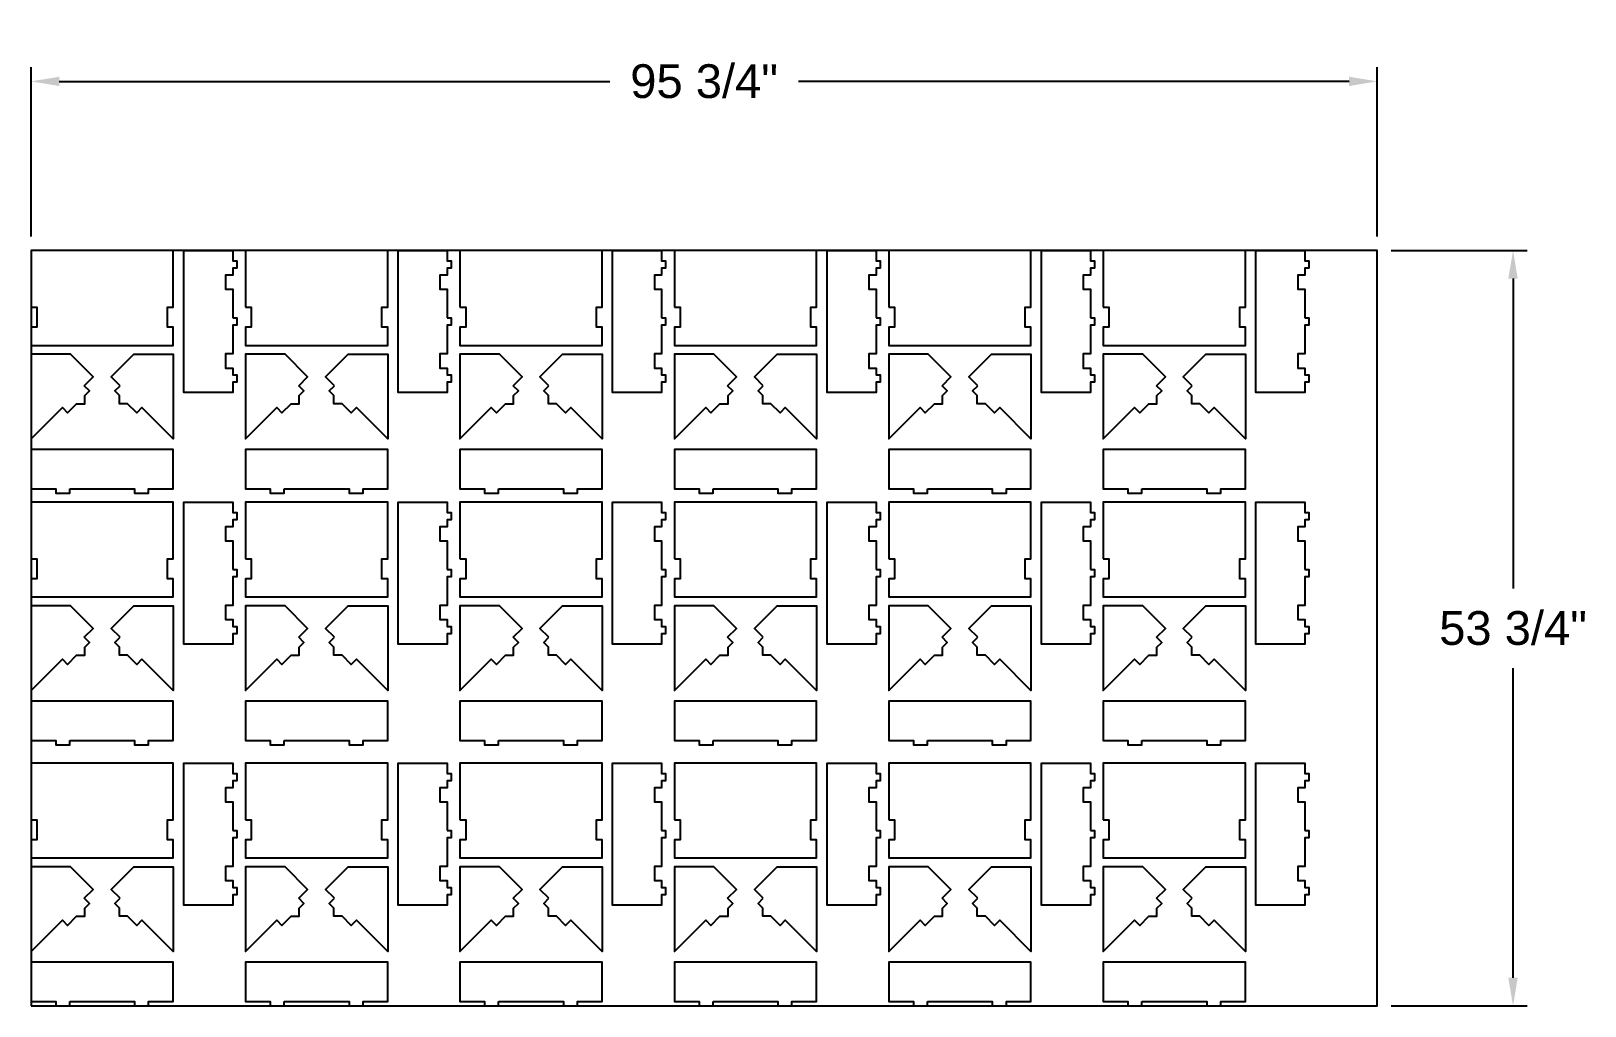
# Model space of a CAD drawing. Header units: inches. Extents: x 3 to 113, y 2 to 72.
import ezdxf

# ---------------------------------------------------------------- set-up
doc = ezdxf.new("R2010")
doc.units = ezdxf.units.IN
doc.header["$MEASUREMENT"] = 0
for name, color, linetype in [('063BIT_I_4820_PLEX(1008)', 81, 'Continuous'), ('BALLNOSE_50DIA_CL_8860(1053)', 20, 'Continuous'), ('DIMENSIONS-STANDARDS', 150, 'Continuous')]:
    doc.layers.add(name, color=color, linetype=linetype)
doc.styles.add('ARIAL', font='arial.ttf')
doc.dimstyles.new('TI Large Full', dxfattribs={"dimscale": 2, "dimtxt": 1.2, "dimasz": 1, "dimexe": 0.5, "dimexo": 0.5, "dimgap": 0.8, "dimtad": 0, "dimtih": 1, "dimtoh": 1, "dimdec": 5, "dimzin": 12, "dimdsep": 46, "dimlunit": 5, "dimtxsty": 'ARIAL', "dimcen": 0, "dimclrd": 7, "dimclre": 7, "dimclrt": 256, "dimadec": 0, "dimazin": 1, "dimtm": 1e-09, "dimtfac": 0.5, "dimtdec": 5, "dimtofl": 0, "dimtmove": 0, "dimatfit": 3, "dimfxl": 1, "dimfrac": 2, "dimtolj": 1, "dimtzin": 12, "dimlwd": -1, "dimarcsym": 0})

# ---------------------------------------------------------------- blocks, each defined once
blk = doc.blocks.new('*D7')
at = {"layer": 'Defpoints', "color": 0, "transparency": 16777216}
for p in [(2.57, 68), (2.57, 55.97), (98.32, 55.97)]:
    blk.add_point(p, dxfattribs=at)
at = {"layer": 'DIMENSIONS-STANDARDS', "color": 7, "lineweight": -2, "transparency": 16777216}
for p, q in [((2.57, 56.97), (2.57, 69)), ((98.32, 56.97), (98.32, 69))]:
    blk.add_line(p, q, dxfattribs=at)
at = {"layer": 'DIMENSIONS-STANDARDS', "color": 7, "transparency": 16777216}
for p, q in [((4.57, 68), (43.73, 68)), ((96.32, 68), (57.15, 68))]:
    blk.add_line(p, q, dxfattribs=at)
for points in [[(4.57, 68.33), (4.57, 67.67), (2.57, 68)], [(96.32, 68.33), (96.32, 67.67), (98.32, 68)]]:
    blk.add_solid(points, dxfattribs=at)
at = {"layer": 'DIMENSIONS-STANDARDS', "transparency": 16777216, "insert": (50.44, 68), "char_height": 2.4, "attachment_point": 5, "style": 'ARIAL'}
blk.add_mtext('\\A1;95 3/4"', dxfattribs=at)
blk = doc.blocks.new('*D8')
at = {"layer": 'Defpoints', "color": 0, "transparency": 16777216}
for p in [(98.32, 55.97), (98.32, 2.22), (107.98, 2.22)]:
    blk.add_point(p, dxfattribs=at)
at = {"layer": 'DIMENSIONS-STANDARDS', "color": 7, "lineweight": -2, "transparency": 16777216}
for p, q in [((99.32, 55.97), (108.98, 55.97)), ((99.32, 2.22), (108.98, 2.22))]:
    blk.add_line(p, q, dxfattribs=at)
at = {"layer": 'DIMENSIONS-STANDARDS', "color": 7, "transparency": 16777216}
for p, q in [((107.98, 53.97), (107.98, 31.93)), ((107.98, 4.22), (107.98, 26.25))]:
    blk.add_line(p, q, dxfattribs=at)
for points in [[(107.64, 53.97), (108.31, 53.97), (107.98, 55.97)], [(107.64, 4.22), (108.31, 4.22), (107.98, 2.22)]]:
    blk.add_solid(points, dxfattribs=at)
at = {"layer": 'DIMENSIONS-STANDARDS', "transparency": 16777216, "insert": (107.98, 29.09), "char_height": 2.4, "attachment_point": 5, "style": 'ARIAL'}
blk.add_mtext('\\A1;53 3/4"', dxfattribs=at)

msp = doc.modelspace()

# ---------------------------------------------------------------- linework, layer by layer
msp.add_lwpolyline([(2.56632, 2.218057), (98.31632, 2.218057), (98.31632, 55.968057), (2.56632, 55.968057)], close=True)
at = {"layer": '063BIT_I_4820_PLEX(1008)'}
for points in [[(17.819356, 51.923596), (18.225606, 51.923596), (18.225606, 50.509383), (17.819356, 50.509383), (17.819356, 49.218057), (27.930716, 49.218057), (27.930716, 50.509383), (27.524466, 50.509383), (27.524466, 51.923596), (27.930716, 51.923596), (27.930716, 55.968057), (17.819356, 55.968057)], [(32.166142, 51.170177), (32.447392, 51.170177), (32.447392, 50.654577), (32.166142, 50.654577), (32.166142, 48.606697), (31.646542, 48.606697), (31.646542, 47.606697), (32.166142, 47.606697), (32.166142, 47.114497), (32.447392, 47.114497), (32.447392, 46.598897), (32.166142, 46.598897), (32.166142, 45.856697), (28.680716, 45.856697), (28.680716, 55.968057), (32.166142, 55.968057), (32.166142, 55.225857), (32.447392, 55.225857), (32.447392, 54.710257), (32.166142, 54.710257), (32.166142, 54.218057), (31.646542, 54.218057), (31.646542, 53.218057), (32.166142, 53.218057)], [(33.072392, 51.923596), (33.478642, 51.923596), (33.478642, 50.509383), (33.072392, 50.509383), (33.072392, 49.218057), (43.183752, 49.218057), (43.183752, 50.509383), (42.777502, 50.509383), (42.777502, 51.923596), (43.183752, 51.923596), (43.183752, 55.968057), (33.072392, 55.968057)], [(47.419178, 51.170177), (47.700428, 51.170177), (47.700428, 50.654577), (47.419178, 50.654577), (47.419178, 48.606697), (46.899578, 48.606697), (46.899578, 47.606697), (47.419178, 47.606697), (47.419178, 47.114497), (47.700428, 47.114497), (47.700428, 46.598897), (47.419178, 46.598897), (47.419178, 45.856697), (43.933752, 45.856697), (43.933752, 55.968057), (47.419178, 55.968057), (47.419178, 55.225857), (47.700428, 55.225857), (47.700428, 54.710257), (47.419178, 54.710257), (47.419178, 54.218057), (46.899578, 54.218057), (46.899578, 53.218057), (47.419178, 53.218057)], [(48.325428, 51.923596), (48.731678, 51.923596), (48.731678, 50.509383), (48.325428, 50.509383), (48.325428, 49.218057), (58.436788, 49.218057), (58.436788, 50.509383), (58.030538, 50.509383), (58.030538, 51.923596), (58.436788, 51.923596), (58.436788, 55.968057), (48.325428, 55.968057)], [(62.672214, 51.170177), (62.953464, 51.170177), (62.953464, 50.654577), (62.672214, 50.654577), (62.672214, 48.606697), (62.152614, 48.606697), (62.152614, 47.606697), (62.672214, 47.606697), (62.672214, 47.114497), (62.953464, 47.114497), (62.953464, 46.598897), (62.672214, 46.598897), (62.672214, 45.856697), (59.186788, 45.856697), (59.186788, 55.968057), (62.672214, 55.968057), (62.672214, 55.225857), (62.953464, 55.225857), (62.953464, 54.710257), (62.672214, 54.710257), (62.672214, 54.218057), (62.152614, 54.218057), (62.152614, 53.218057), (62.672214, 53.218057)], [(63.578464, 51.923596), (63.984714, 51.923596), (63.984714, 50.509383), (63.578464, 50.509383), (63.578464, 49.218057), (73.689824, 49.218057), (73.689824, 50.509383), (73.283574, 50.509383), (73.283574, 51.923596), (73.689824, 51.923596), (73.689824, 55.968057), (63.578464, 55.968057)], [(77.925251, 51.170177), (78.206501, 51.170177), (78.206501, 50.654577), (77.925251, 50.654577), (77.925251, 48.606697), (77.405651, 48.606697), (77.405651, 47.606697), (77.925251, 47.606697), (77.925251, 47.114497), (78.206501, 47.114497), (78.206501, 46.598897), (77.925251, 46.598897), (77.925251, 45.856697), (74.439824, 45.856697), (74.439824, 55.968057), (77.925251, 55.968057), (77.925251, 55.225857), (78.206501, 55.225857), (78.206501, 54.710257), (77.925251, 54.710257), (77.925251, 54.218057), (77.405651, 54.218057), (77.405651, 53.218057), (77.925251, 53.218057)], [(78.831501, 51.923596), (79.237751, 51.923596), (79.237751, 50.509383), (78.831501, 50.509383), (78.831501, 49.218057), (88.942861, 49.218057), (88.942861, 50.509383), (88.536611, 50.509383), (88.536611, 51.923596), (88.942861, 51.923596), (88.942861, 55.968057), (78.831501, 55.968057)], [(93.178287, 51.170177), (93.459537, 51.170177), (93.459537, 50.654577), (93.178287, 50.654577), (93.178287, 48.606697), (92.658687, 48.606697), (92.658687, 47.606697), (93.178287, 47.606697), (93.178287, 47.114497), (93.459537, 47.114497), (93.459537, 46.598897), (93.178287, 46.598897), (93.178287, 45.856697), (89.692861, 45.856697), (89.692861, 55.968057), (93.178287, 55.968057), (93.178287, 55.225857), (93.459537, 55.225857), (93.459537, 54.710257), (93.178287, 54.710257), (93.178287, 54.218057), (92.658687, 54.218057), (92.658687, 53.218057), (93.178287, 53.218057)], [(21.604976, 46.348244), (22.238773, 46.982042), (20.627758, 48.593057), (17.819356, 48.593057), (17.819356, 42.562625), (20.046361, 44.78963), (20.414057, 44.421935), (21.061059, 45.068937), (21.638168, 45.068937), (21.638168, 45.646046), (21.972671, 45.980549)], [(24.145096, 46.348244), (23.511299, 46.982042), (25.122314, 48.593057), (27.930716, 48.593057), (27.930716, 42.562625), (25.703711, 44.78963), (25.336015, 44.421935), (24.689012, 45.068937), (24.111903, 45.068937), (24.111903, 45.646046), (23.777401, 45.980549)], [(36.858012, 46.348244), (37.491809, 46.982042), (35.880794, 48.593057), (33.072392, 48.593057), (33.072392, 42.562625), (35.299397, 44.78963), (35.667093, 44.421935), (36.314096, 45.068937), (36.891205, 45.068937), (36.891205, 45.646046), (37.225707, 45.980549)], [(39.398132, 46.348244), (38.764335, 46.982042), (40.37535, 48.593057), (43.183752, 48.593057), (43.183752, 42.562625), (40.956747, 44.78963), (40.589051, 44.421935), (39.942049, 45.068937), (39.36494, 45.068937), (39.36494, 45.646046), (39.030437, 45.980549)], [(52.111048, 46.348244), (52.744846, 46.982042), (51.133831, 48.593057), (48.325428, 48.593057), (48.325428, 42.562625), (50.552434, 44.78963), (50.920129, 44.421935), (51.567132, 45.068937), (52.144241, 45.068937), (52.144241, 45.646046), (52.478743, 45.980549)], [(54.651169, 46.348244), (54.017371, 46.982042), (55.628386, 48.593057), (58.436788, 48.593057), (58.436788, 42.562625), (56.209783, 44.78963), (55.842087, 44.421935), (55.195085, 45.068937), (54.617976, 45.068937), (54.617976, 45.646046), (54.283473, 45.980549)], [(67.364084, 46.348244), (67.997882, 46.982042), (66.386867, 48.593057), (63.578464, 48.593057), (63.578464, 42.562625), (65.80547, 44.78963), (66.173165, 44.421935), (66.820168, 45.068937), (67.397277, 45.068937), (67.397277, 45.646046), (67.73178, 45.980549)], [(69.904205, 46.348244), (69.270407, 46.982042), (70.881422, 48.593057), (73.689824, 48.593057), (73.689824, 42.562625), (71.462819, 44.78963), (71.095124, 44.421935), (70.448121, 45.068937), (69.871012, 45.068937), (69.871012, 45.646046), (69.536509, 45.980549)], [(82.61712, 46.348244), (83.250918, 46.982042), (81.639903, 48.593057), (78.831501, 48.593057), (78.831501, 42.562625), (81.058506, 44.78963), (81.426201, 44.421935), (82.073204, 45.068937), (82.650313, 45.068937), (82.650313, 45.646046), (82.984816, 45.980549)], [(85.157241, 46.348244), (84.523443, 46.982042), (86.134458, 48.593057), (88.942861, 48.593057), (88.942861, 42.562625), (86.715855, 44.78963), (86.34816, 44.421935), (85.701157, 45.068937), (85.124048, 45.068937), (85.124048, 45.646046), (84.789545, 45.980549)], [(20.569356, 39.004222), (25.180716, 39.004222), (25.180716, 38.691722), (26.180716, 38.691722), (26.180716, 39.004222), (27.930716, 39.004222), (27.930716, 41.812625), (17.819356, 41.812625), (17.819356, 39.004222), (19.569356, 39.004222), (19.569356, 38.691722), (20.569356, 38.691722)], [(35.822392, 39.004222), (40.433752, 39.004222), (40.433752, 38.691722), (41.433752, 38.691722), (41.433752, 39.004222), (43.183752, 39.004222), (43.183752, 41.812625), (33.072392, 41.812625), (33.072392, 39.004222), (34.822392, 39.004222), (34.822392, 38.691722), (35.822392, 38.691722)], [(51.075428, 39.004222), (55.686788, 39.004222), (55.686788, 38.691722), (56.686788, 38.691722), (56.686788, 39.004222), (58.436788, 39.004222), (58.436788, 41.812625), (48.325428, 41.812625), (48.325428, 39.004222), (50.075428, 39.004222), (50.075428, 38.691722), (51.075428, 38.691722)], [(66.328464, 39.004222), (70.939824, 39.004222), (70.939824, 38.691722), (71.939824, 38.691722), (71.939824, 39.004222), (73.689824, 39.004222), (73.689824, 41.812625), (63.578464, 41.812625), (63.578464, 39.004222), (65.328464, 39.004222), (65.328464, 38.691722), (66.328464, 38.691722)], [(81.581501, 39.004222), (86.192861, 39.004222), (86.192861, 38.691722), (87.192861, 38.691722), (87.192861, 39.004222), (88.942861, 39.004222), (88.942861, 41.812625), (78.831501, 41.812625), (78.831501, 39.004222), (80.581501, 39.004222), (80.581501, 38.691722), (81.581501, 38.691722)], [(2.56632, 34.022261), (2.97257, 34.022261), (2.97257, 32.608048), (2.56632, 32.608048), (2.56632, 31.316722), (12.67768, 31.316722), (12.67768, 32.608048), (12.27143, 32.608048), (12.27143, 34.022261), (12.67768, 34.022261), (12.67768, 38.066722), (2.56632, 38.066722)], [(16.913106, 33.268842), (17.194356, 33.268842), (17.194356, 32.753242), (16.913106, 32.753242), (16.913106, 30.705362), (16.393506, 30.705362), (16.393506, 29.705362), (16.913106, 29.705362), (16.913106, 29.213162), (17.194356, 29.213162), (17.194356, 28.697562), (16.913106, 28.697562), (16.913106, 27.955362), (13.42768, 27.955362), (13.42768, 38.066722), (16.913106, 38.066722), (16.913106, 37.324522), (17.194356, 37.324522), (17.194356, 36.808922), (16.913106, 36.808922), (16.913106, 36.316722), (16.393506, 36.316722), (16.393506, 35.316722), (16.913106, 35.316722)], [(17.819356, 34.022261), (18.225606, 34.022261), (18.225606, 32.608048), (17.819356, 32.608048), (17.819356, 31.316722), (27.930716, 31.316722), (27.930716, 32.608048), (27.524466, 32.608048), (27.524466, 34.022261), (27.930716, 34.022261), (27.930716, 38.066722), (17.819356, 38.066722)], [(32.166142, 33.268842), (32.447392, 33.268842), (32.447392, 32.753242), (32.166142, 32.753242), (32.166142, 30.705362), (31.646542, 30.705362), (31.646542, 29.705362), (32.166142, 29.705362), (32.166142, 29.213162), (32.447392, 29.213162), (32.447392, 28.697562), (32.166142, 28.697562), (32.166142, 27.955362), (28.680716, 27.955362), (28.680716, 38.066722), (32.166142, 38.066722), (32.166142, 37.324522), (32.447392, 37.324522), (32.447392, 36.808922), (32.166142, 36.808922), (32.166142, 36.316722), (31.646542, 36.316722), (31.646542, 35.316722), (32.166142, 35.316722)], [(33.072392, 34.022261), (33.478642, 34.022261), (33.478642, 32.608048), (33.072392, 32.608048), (33.072392, 31.316722), (43.183752, 31.316722), (43.183752, 32.608048), (42.777502, 32.608048), (42.777502, 34.022261), (43.183752, 34.022261), (43.183752, 38.066722), (33.072392, 38.066722)], [(47.419178, 33.268842), (47.700428, 33.268842), (47.700428, 32.753242), (47.419178, 32.753242), (47.419178, 30.705362), (46.899578, 30.705362), (46.899578, 29.705362), (47.419178, 29.705362), (47.419178, 29.213162), (47.700428, 29.213162), (47.700428, 28.697562), (47.419178, 28.697562), (47.419178, 27.955362), (43.933752, 27.955362), (43.933752, 38.066722), (47.419178, 38.066722), (47.419178, 37.324522), (47.700428, 37.324522), (47.700428, 36.808922), (47.419178, 36.808922), (47.419178, 36.316722), (46.899578, 36.316722), (46.899578, 35.316722), (47.419178, 35.316722)], [(48.325428, 34.022261), (48.731678, 34.022261), (48.731678, 32.608048), (48.325428, 32.608048), (48.325428, 31.316722), (58.436788, 31.316722), (58.436788, 32.608048), (58.030538, 32.608048), (58.030538, 34.022261), (58.436788, 34.022261), (58.436788, 38.066722), (48.325428, 38.066722)], [(62.672214, 33.268842), (62.953464, 33.268842), (62.953464, 32.753242), (62.672214, 32.753242), (62.672214, 30.705362), (62.152614, 30.705362), (62.152614, 29.705362), (62.672214, 29.705362), (62.672214, 29.213162), (62.953464, 29.213162), (62.953464, 28.697562), (62.672214, 28.697562), (62.672214, 27.955362), (59.186788, 27.955362), (59.186788, 38.066722), (62.672214, 38.066722), (62.672214, 37.324522), (62.953464, 37.324522), (62.953464, 36.808922), (62.672214, 36.808922), (62.672214, 36.316722), (62.152614, 36.316722), (62.152614, 35.316722), (62.672214, 35.316722)], [(63.578464, 34.022261), (63.984714, 34.022261), (63.984714, 32.608048), (63.578464, 32.608048), (63.578464, 31.316722), (73.689824, 31.316722), (73.689824, 32.608048), (73.283574, 32.608048), (73.283574, 34.022261), (73.689824, 34.022261), (73.689824, 38.066722), (63.578464, 38.066722)], [(77.925251, 33.268842), (78.206501, 33.268842), (78.206501, 32.753242), (77.925251, 32.753242), (77.925251, 30.705362), (77.405651, 30.705362), (77.405651, 29.705362), (77.925251, 29.705362), (77.925251, 29.213162), (78.206501, 29.213162), (78.206501, 28.697562), (77.925251, 28.697562), (77.925251, 27.955362), (74.439824, 27.955362), (74.439824, 38.066722), (77.925251, 38.066722), (77.925251, 37.324522), (78.206501, 37.324522), (78.206501, 36.808922), (77.925251, 36.808922), (77.925251, 36.316722), (77.405651, 36.316722), (77.405651, 35.316722), (77.925251, 35.316722)], [(78.831501, 34.022261), (79.237751, 34.022261), (79.237751, 32.608048), (78.831501, 32.608048), (78.831501, 31.316722), (88.942861, 31.316722), (88.942861, 32.608048), (88.536611, 32.608048), (88.536611, 34.022261), (88.942861, 34.022261), (88.942861, 38.066722), (78.831501, 38.066722)], [(93.178287, 33.268842), (93.459537, 33.268842), (93.459537, 32.753242), (93.178287, 32.753242), (93.178287, 30.705362), (92.658687, 30.705362), (92.658687, 29.705362), (93.178287, 29.705362), (93.178287, 29.213162), (93.459537, 29.213162), (93.459537, 28.697562), (93.178287, 28.697562), (93.178287, 27.955362), (89.692861, 27.955362), (89.692861, 38.066722), (93.178287, 38.066722), (93.178287, 37.324522), (93.459537, 37.324522), (93.459537, 36.808922), (93.178287, 36.808922), (93.178287, 36.316722), (92.658687, 36.316722), (92.658687, 35.316722), (93.178287, 35.316722)], [(6.351939, 28.44691), (6.985737, 29.080707), (5.374722, 30.691722), (2.56632, 30.691722), (2.56632, 24.66129), (4.793325, 26.888295), (5.161021, 26.5206), (5.808023, 27.167602), (6.385132, 27.167602), (6.385132, 27.744711), (6.719635, 28.079214)], [(8.89206, 28.44691), (8.258262, 29.080707), (9.869277, 30.691722), (12.67768, 30.691722), (12.67768, 24.66129), (10.450675, 26.888295), (10.082979, 26.5206), (9.435976, 27.167602), (8.858867, 27.167602), (8.858867, 27.744711), (8.524365, 28.079214)], [(21.604976, 28.44691), (22.238773, 29.080707), (20.627758, 30.691722), (17.819356, 30.691722), (17.819356, 24.66129), (20.046361, 26.888295), (20.414057, 26.5206), (21.061059, 27.167602), (21.638168, 27.167602), (21.638168, 27.744711), (21.972671, 28.079214)], [(24.145096, 28.44691), (23.511299, 29.080707), (25.122314, 30.691722), (27.930716, 30.691722), (27.930716, 24.66129), (25.703711, 26.888295), (25.336015, 26.5206), (24.689012, 27.167602), (24.111903, 27.167602), (24.111903, 27.744711), (23.777401, 28.079214)], [(36.858012, 28.44691), (37.491809, 29.080707), (35.880794, 30.691722), (33.072392, 30.691722), (33.072392, 24.66129), (35.299397, 26.888295), (35.667093, 26.5206), (36.314096, 27.167602), (36.891205, 27.167602), (36.891205, 27.744711), (37.225707, 28.079214)], [(39.398132, 28.44691), (38.764335, 29.080707), (40.37535, 30.691722), (43.183752, 30.691722), (43.183752, 24.66129), (40.956747, 26.888295), (40.589051, 26.5206), (39.942049, 27.167602), (39.36494, 27.167602), (39.36494, 27.744711), (39.030437, 28.079214)], [(52.111048, 28.44691), (52.744846, 29.080707), (51.133831, 30.691722), (48.325428, 30.691722), (48.325428, 24.66129), (50.552434, 26.888295), (50.920129, 26.5206), (51.567132, 27.167602), (52.144241, 27.167602), (52.144241, 27.744711), (52.478743, 28.079214)], [(54.651169, 28.44691), (54.017371, 29.080707), (55.628386, 30.691722), (58.436788, 30.691722), (58.436788, 24.66129), (56.209783, 26.888295), (55.842087, 26.5206), (55.195085, 27.167602), (54.617976, 27.167602), (54.617976, 27.744711), (54.283473, 28.079214)], [(67.364084, 28.44691), (67.997882, 29.080707), (66.386867, 30.691722), (63.578464, 30.691722), (63.578464, 24.66129), (65.80547, 26.888295), (66.173165, 26.5206), (66.820168, 27.167602), (67.397277, 27.167602), (67.397277, 27.744711), (67.73178, 28.079214)], [(69.904205, 28.44691), (69.270407, 29.080707), (70.881422, 30.691722), (73.689824, 30.691722), (73.689824, 24.66129), (71.462819, 26.888295), (71.095124, 26.5206), (70.448121, 27.167602), (69.871012, 27.167602), (69.871012, 27.744711), (69.536509, 28.079214)], [(82.61712, 28.44691), (83.250918, 29.080707), (81.639903, 30.691722), (78.831501, 30.691722), (78.831501, 24.66129), (81.058506, 26.888295), (81.426201, 26.5206), (82.073204, 27.167602), (82.650313, 27.167602), (82.650313, 27.744711), (82.984816, 28.079214)], [(85.157241, 28.44691), (84.523443, 29.080707), (86.134458, 30.691722), (88.942861, 30.691722), (88.942861, 24.66129), (86.715855, 26.888295), (86.34816, 26.5206), (85.701157, 27.167602), (85.124048, 27.167602), (85.124048, 27.744711), (84.789545, 28.079214)], [(5.31632, 21.102888), (9.92768, 21.102888), (9.92768, 20.790388), (10.92768, 20.790388), (10.92768, 21.102888), (12.67768, 21.102888), (12.67768, 23.91129), (2.56632, 23.91129), (2.56632, 21.102888), (4.31632, 21.102888), (4.31632, 20.790388), (5.31632, 20.790388)], [(20.569356, 21.102888), (25.180716, 21.102888), (25.180716, 20.790388), (26.180716, 20.790388), (26.180716, 21.102888), (27.930716, 21.102888), (27.930716, 23.91129), (17.819356, 23.91129), (17.819356, 21.102888), (19.569356, 21.102888), (19.569356, 20.790388), (20.569356, 20.790388)], [(35.822392, 21.102888), (40.433752, 21.102888), (40.433752, 20.790388), (41.433752, 20.790388), (41.433752, 21.102888), (43.183752, 21.102888), (43.183752, 23.91129), (33.072392, 23.91129), (33.072392, 21.102888), (34.822392, 21.102888), (34.822392, 20.790388), (35.822392, 20.790388)], [(51.075428, 21.102888), (55.686788, 21.102888), (55.686788, 20.790388), (56.686788, 20.790388), (56.686788, 21.102888), (58.436788, 21.102888), (58.436788, 23.91129), (48.325428, 23.91129), (48.325428, 21.102888), (50.075428, 21.102888), (50.075428, 20.790388), (51.075428, 20.790388)], [(66.328464, 21.102888), (70.939824, 21.102888), (70.939824, 20.790388), (71.939824, 20.790388), (71.939824, 21.102888), (73.689824, 21.102888), (73.689824, 23.91129), (63.578464, 23.91129), (63.578464, 21.102888), (65.328464, 21.102888), (65.328464, 20.790388), (66.328464, 20.790388)], [(81.581501, 21.102888), (86.192861, 21.102888), (86.192861, 20.790388), (87.192861, 20.790388), (87.192861, 21.102888), (88.942861, 21.102888), (88.942861, 23.91129), (78.831501, 23.91129), (78.831501, 21.102888), (80.581501, 21.102888), (80.581501, 20.790388), (81.581501, 20.790388)], [(2.566319, 15.449931), (2.972569, 15.449931), (2.972569, 14.035718), (2.566319, 14.035718), (2.566319, 12.744392), (12.677679, 12.744392), (12.677679, 14.035718), (12.271429, 14.035718), (12.271429, 15.449931), (12.677679, 15.449931), (12.677679, 19.494392), (2.566319, 19.494392)], [(16.913105, 14.696512), (17.194355, 14.696512), (17.194355, 14.180912), (16.913105, 14.180912), (16.913105, 12.133032), (16.393505, 12.133032), (16.393505, 11.133032), (16.913105, 11.133032), (16.913105, 10.640832), (17.194355, 10.640832), (17.194355, 10.125232), (16.913105, 10.125232), (16.913105, 9.383032), (13.427679, 9.383032), (13.427679, 19.494392), (16.913105, 19.494392), (16.913105, 18.752192), (17.194355, 18.752192), (17.194355, 18.236592), (16.913105, 18.236592), (16.913105, 17.744392), (16.393505, 17.744392), (16.393505, 16.744392), (16.913105, 16.744392)], [(17.819355, 15.449931), (18.225605, 15.449931), (18.225605, 14.035718), (17.819355, 14.035718), (17.819355, 12.744392), (27.930715, 12.744392), (27.930715, 14.035718), (27.524465, 14.035718), (27.524465, 15.449931), (27.930715, 15.449931), (27.930715, 19.494392), (17.819355, 19.494392)], [(32.166142, 14.696512), (32.447392, 14.696512), (32.447392, 14.180912), (32.166142, 14.180912), (32.166142, 12.133032), (31.646542, 12.133032), (31.646542, 11.133032), (32.166142, 11.133032), (32.166142, 10.640832), (32.447392, 10.640832), (32.447392, 10.125232), (32.166142, 10.125232), (32.166142, 9.383032), (28.680715, 9.383032), (28.680715, 19.494392), (32.166142, 19.494392), (32.166142, 18.752192), (32.447392, 18.752192), (32.447392, 18.236592), (32.166142, 18.236592), (32.166142, 17.744392), (31.646542, 17.744392), (31.646542, 16.744392), (32.166142, 16.744392)], [(33.072392, 15.449931), (33.478642, 15.449931), (33.478642, 14.035718), (33.072392, 14.035718), (33.072392, 12.744392), (43.183752, 12.744392), (43.183752, 14.035718), (42.777502, 14.035718), (42.777502, 15.449931), (43.183752, 15.449931), (43.183752, 19.494392), (33.072392, 19.494392)], [(47.419178, 14.696512), (47.700428, 14.696512), (47.700428, 14.180912), (47.419178, 14.180912), (47.419178, 12.133032), (46.899578, 12.133032), (46.899578, 11.133032), (47.419178, 11.133032), (47.419178, 10.640832), (47.700428, 10.640832), (47.700428, 10.125232), (47.419178, 10.125232), (47.419178, 9.383032), (43.933752, 9.383032), (43.933752, 19.494392), (47.419178, 19.494392), (47.419178, 18.752192), (47.700428, 18.752192), (47.700428, 18.236592), (47.419178, 18.236592), (47.419178, 17.744392), (46.899578, 17.744392), (46.899578, 16.744392), (47.419178, 16.744392)], [(48.325428, 15.449931), (48.731678, 15.449931), (48.731678, 14.035718), (48.325428, 14.035718), (48.325428, 12.744392), (58.436788, 12.744392), (58.436788, 14.035718), (58.030538, 14.035718), (58.030538, 15.449931), (58.436788, 15.449931), (58.436788, 19.494392), (48.325428, 19.494392)], [(62.672214, 14.696512), (62.953464, 14.696512), (62.953464, 14.180912), (62.672214, 14.180912), (62.672214, 12.133032), (62.152614, 12.133032), (62.152614, 11.133032), (62.672214, 11.133032), (62.672214, 10.640832), (62.953464, 10.640832), (62.953464, 10.125232), (62.672214, 10.125232), (62.672214, 9.383032), (59.186788, 9.383032), (59.186788, 19.494392), (62.672214, 19.494392), (62.672214, 18.752192), (62.953464, 18.752192), (62.953464, 18.236592), (62.672214, 18.236592), (62.672214, 17.744392), (62.152614, 17.744392), (62.152614, 16.744392), (62.672214, 16.744392)], [(63.578464, 15.449931), (63.984714, 15.449931), (63.984714, 14.035718), (63.578464, 14.035718), (63.578464, 12.744392), (73.689824, 12.744392), (73.689824, 14.035718), (73.283574, 14.035718), (73.283574, 15.449931), (73.689824, 15.449931), (73.689824, 19.494392), (63.578464, 19.494392)], [(77.92525, 14.696512), (78.2065, 14.696512), (78.2065, 14.180912), (77.92525, 14.180912), (77.92525, 12.133032), (77.40565, 12.133032), (77.40565, 11.133032), (77.92525, 11.133032), (77.92525, 10.640832), (78.2065, 10.640832), (78.2065, 10.125232), (77.92525, 10.125232), (77.92525, 9.383032), (74.439824, 9.383032), (74.439824, 19.494392), (77.92525, 19.494392), (77.92525, 18.752192), (78.2065, 18.752192), (78.2065, 18.236592), (77.92525, 18.236592), (77.92525, 17.744392), (77.40565, 17.744392), (77.40565, 16.744392), (77.92525, 16.744392)], [(78.8315, 15.449931), (79.23775, 15.449931), (79.23775, 14.035718), (78.8315, 14.035718), (78.8315, 12.744392), (88.94286, 12.744392), (88.94286, 14.035718), (88.53661, 14.035718), (88.53661, 15.449931), (88.94286, 15.449931), (88.94286, 19.494392), (78.8315, 19.494392)], [(93.178286, 14.696512), (93.459536, 14.696512), (93.459536, 14.180912), (93.178286, 14.180912), (93.178286, 12.133032), (92.658686, 12.133032), (92.658686, 11.133032), (93.178286, 11.133032), (93.178286, 10.640832), (93.459536, 10.640832), (93.459536, 10.125232), (93.178286, 10.125232), (93.178286, 9.383032), (89.69286, 9.383032), (89.69286, 19.494392), (93.178286, 19.494392), (93.178286, 18.752192), (93.459536, 18.752192), (93.459536, 18.236592), (93.178286, 18.236592), (93.178286, 17.744392), (92.658686, 17.744392), (92.658686, 16.744392), (93.178286, 16.744392)], [(6.351939, 9.87458), (6.985737, 10.508377), (5.374722, 12.119392), (2.566319, 12.119392), (2.566319, 6.08896), (4.793325, 8.315965), (5.16102, 7.94827), (5.808023, 8.595272), (6.385132, 8.595272), (6.385132, 9.172381), (6.719634, 9.506884)], [(8.89206, 9.87458), (8.258262, 10.508377), (9.869277, 12.119392), (12.677679, 12.119392), (12.677679, 6.08896), (10.450674, 8.315965), (10.082978, 7.94827), (9.435976, 8.595272), (8.858867, 8.595272), (8.858867, 9.172381), (8.524364, 9.506884)], [(21.604975, 9.87458), (22.238773, 10.508377), (20.627758, 12.119392), (17.819355, 12.119392), (17.819355, 6.08896), (20.046361, 8.315965), (20.414056, 7.94827), (21.061059, 8.595272), (21.638168, 8.595272), (21.638168, 9.172381), (21.972671, 9.506884)], [(24.145096, 9.87458), (23.511298, 10.508377), (25.122313, 12.119392), (27.930715, 12.119392), (27.930715, 6.08896), (25.70371, 8.315965), (25.336015, 7.94827), (24.689012, 8.595272), (24.111903, 8.595272), (24.111903, 9.172381), (23.7774, 9.506884)], [(36.858011, 9.87458), (37.491809, 10.508377), (35.880794, 12.119392), (33.072392, 12.119392), (33.072392, 6.08896), (35.299397, 8.315965), (35.667092, 7.94827), (36.314095, 8.595272), (36.891204, 8.595272), (36.891204, 9.172381), (37.225707, 9.506884)], [(39.398132, 9.87458), (38.764334, 10.508377), (40.375349, 12.119392), (43.183752, 12.119392), (43.183752, 6.08896), (40.956746, 8.315965), (40.589051, 7.94827), (39.942048, 8.595272), (39.364939, 8.595272), (39.364939, 9.172381), (39.030436, 9.506884)], [(52.111047, 9.87458), (52.744845, 10.508377), (51.13383, 12.119392), (48.325428, 12.119392), (48.325428, 6.08896), (50.552433, 8.315965), (50.920129, 7.94827), (51.567131, 8.595272), (52.14424, 8.595272), (52.14424, 9.172381), (52.478743, 9.506884)], [(54.651168, 9.87458), (54.01737, 10.508377), (55.628385, 12.119392), (58.436788, 12.119392), (58.436788, 6.08896), (56.209782, 8.315965), (55.842087, 7.94827), (55.195084, 8.595272), (54.617975, 8.595272), (54.617975, 9.172381), (54.283473, 9.506884)], [(67.364084, 9.87458), (67.997881, 10.508377), (66.386866, 12.119392), (63.578464, 12.119392), (63.578464, 6.08896), (65.805469, 8.315965), (66.173165, 7.94827), (66.820167, 8.595272), (67.397276, 8.595272), (67.397276, 9.172381), (67.731779, 9.506884)], [(69.904204, 9.87458), (69.270406, 10.508377), (70.881422, 12.119392), (73.689824, 12.119392), (73.689824, 6.08896), (71.462819, 8.315965), (71.095123, 7.94827), (70.44812, 8.595272), (69.871011, 8.595272), (69.871011, 9.172381), (69.536509, 9.506884)], [(82.61712, 9.87458), (83.250917, 10.508377), (81.639902, 12.119392), (78.8315, 12.119392), (78.8315, 6.08896), (81.058505, 8.315965), (81.426201, 7.94827), (82.073204, 8.595272), (82.650312, 8.595272), (82.650312, 9.172381), (82.984815, 9.506884)], [(85.15724, 9.87458), (84.523443, 10.508377), (86.134458, 12.119392), (88.94286, 12.119392), (88.94286, 6.08896), (86.715855, 8.315965), (86.348159, 7.94827), (85.701157, 8.595272), (85.124048, 8.595272), (85.124048, 9.172381), (84.789545, 9.506884)], [(5.316319, 2.530558), (9.927679, 2.530558), (9.927679, 2.218058), (10.927679, 2.218058), (10.927679, 2.530558), (12.677679, 2.530558), (12.677679, 5.33896), (2.566319, 5.33896), (2.566319, 2.530558), (4.316319, 2.530558), (4.316319, 2.218058), (5.316319, 2.218058)], [(20.569355, 2.530558), (25.180715, 2.530558), (25.180715, 2.218058), (26.180715, 2.218058), (26.180715, 2.530558), (27.930715, 2.530558), (27.930715, 5.33896), (17.819355, 5.33896), (17.819355, 2.530558), (19.569355, 2.530558), (19.569355, 2.218058), (20.569355, 2.218058)], [(35.822392, 2.530558), (40.433752, 2.530558), (40.433752, 2.218058), (41.433752, 2.218058), (41.433752, 2.530558), (43.183752, 2.530558), (43.183752, 5.33896), (33.072392, 5.33896), (33.072392, 2.530558), (34.822392, 2.530558), (34.822392, 2.218058), (35.822392, 2.218058)], [(51.075428, 2.530558), (55.686788, 2.530558), (55.686788, 2.218058), (56.686788, 2.218058), (56.686788, 2.530558), (58.436788, 2.530558), (58.436788, 5.33896), (48.325428, 5.33896), (48.325428, 2.530558), (50.075428, 2.530558), (50.075428, 2.218058), (51.075428, 2.218058)], [(66.328464, 2.530558), (70.939824, 2.530558), (70.939824, 2.218058), (71.939824, 2.218058), (71.939824, 2.530558), (73.689824, 2.530558), (73.689824, 5.33896), (63.578464, 5.33896), (63.578464, 2.530558), (65.328464, 2.530558), (65.328464, 2.218058), (66.328464, 2.218058)], [(81.5815, 2.530558), (86.19286, 2.530558), (86.19286, 2.218058), (87.19286, 2.218058), (87.19286, 2.530558), (88.94286, 2.530558), (88.94286, 5.33896), (78.8315, 5.33896), (78.8315, 2.530558), (80.5815, 2.530558), (80.5815, 2.218058), (81.5815, 2.218058)]]:
    msp.add_lwpolyline(points, close=True, dxfattribs=at)
at = {"layer": 'BALLNOSE_50DIA_CL_8860(1053)'}
for points in [[(2.56632, 51.923596), (2.97257, 51.923596), (2.97257, 50.509383), (2.56632, 50.509383), (2.56632, 49.218057), (12.67768, 49.218057), (12.67768, 50.509383), (12.27143, 50.509383), (12.27143, 51.923596), (12.67768, 51.923596), (12.67768, 55.968057), (2.56632, 55.968057)], [(16.913106, 51.170177), (17.194356, 51.170177), (17.194356, 50.654577), (16.913106, 50.654577), (16.913106, 48.606697), (16.393506, 48.606697), (16.393506, 47.606697), (16.913106, 47.606697), (16.913106, 47.114497), (17.194356, 47.114497), (17.194356, 46.598897), (16.913106, 46.598897), (16.913106, 45.856697), (13.42768, 45.856697), (13.42768, 55.968057), (16.913106, 55.968057), (16.913106, 55.225857), (17.194356, 55.225857), (17.194356, 54.710257), (16.913106, 54.710257), (16.913106, 54.218057), (16.393506, 54.218057), (16.393506, 53.218057), (16.913106, 53.218057)], [(6.351939, 46.348244), (6.985737, 46.982042), (5.374722, 48.593057), (2.56632, 48.593057), (2.56632, 42.562625), (4.793325, 44.78963), (5.161021, 44.421935), (5.808023, 45.068937), (6.385132, 45.068937), (6.385132, 45.646046), (6.719635, 45.980549)], [(8.89206, 46.348244), (8.258262, 46.982042), (9.869277, 48.593057), (12.67768, 48.593057), (12.67768, 42.562625), (10.450675, 44.78963), (10.082979, 44.421935), (9.435976, 45.068937), (8.858867, 45.068937), (8.858867, 45.646046), (8.524365, 45.980549)], [(5.31632, 39.004222), (9.92768, 39.004222), (9.92768, 38.691722), (10.92768, 38.691722), (10.92768, 39.004222), (12.67768, 39.004222), (12.67768, 41.812625), (2.56632, 41.812625), (2.56632, 39.004222), (4.31632, 39.004222), (4.31632, 38.691722), (5.31632, 38.691722)]]:
    msp.add_lwpolyline(points, close=True, dxfattribs=at)

# ---------------------------------------------------------------- dimensions: what is measured, and where the dimension line sits
at = {"layer": 'DIMENSIONS-STANDARDS'}
dim = msp.add_linear_dim(base=(2.56632, 68.000578), p1=(98.31632, 55.968057), p2=(2.56632, 55.968057), dimstyle='TI Large Full', override={"dimpost": '"'}, dxfattribs=at)
dim.commit()
dim.dimension.update_dxf_attribs({"geometry": '*D7', "text_midpoint": (50.44132, 68.000578)})
dim = msp.add_linear_dim(base=(107.977643, 2.218057), p1=(98.31632, 55.968057), p2=(98.31632, 2.218057), angle=90, dimstyle='TI Large Full', override={"dimpost": '"'}, dxfattribs=at)
dim.commit()
dim.dimension.update_dxf_attribs({"geometry": '*D8', "text_midpoint": (107.977643, 29.093057)})

doc.saveas('drawing.dxf')
